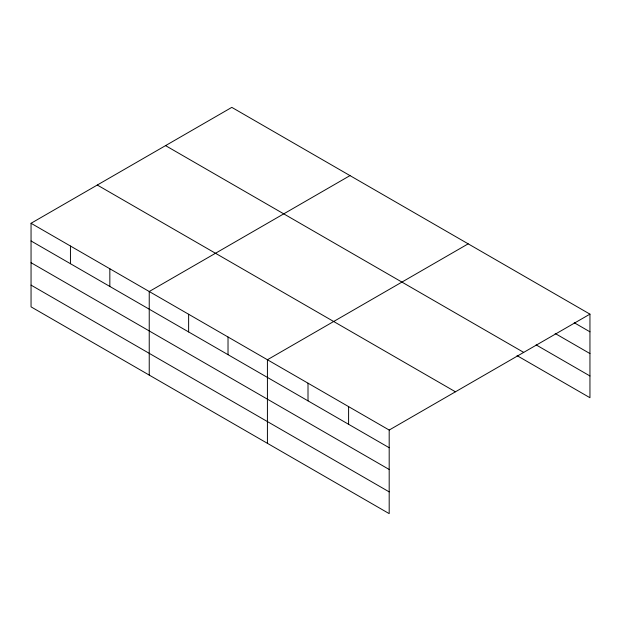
<?xml version="1.0" encoding="UTF-8"?>
<svg xmlns="http://www.w3.org/2000/svg" width="621" height="621" viewBox="0 0 621 621"><rect width="100%" height="100%" fill="white"/><g stroke="black" fill="none" stroke-linecap="round" stroke-linejoin="round"><path stroke-width="0.93" d="M389.188 469.476L389.188 430.05L31.05 223.281L31.05 306.859L389.188 513.629L389.188 469.476L31.05 262.706M517.052 355.631L589.95 397.719L589.95 314.141L231.812 107.371L31.05 223.281M350.003 175.603L149.234 291.521L149.234 375.092M468.187 243.836L267.418 359.753L267.418 443.324M389.188 430.05L589.95 314.141M574.215 322.726L589.95 331.816M555.158 333.477L589.95 353.566M536.109 344.88L589.95 375.969M165.566 145.624L523.697 352.394M97.303 185.035L455.434 391.797M31.05 240.964L389.188 447.725M31.05 285.117L389.188 491.879M348.598 406.615L348.598 424.29M308.008 383.18L308.008 400.863M228.023 337.009L228.023 354.684M188.629 314.265L188.629 331.94M109.839 268.769L109.839 286.452M70.445 246.025L70.445 263.708"/></g></svg>
